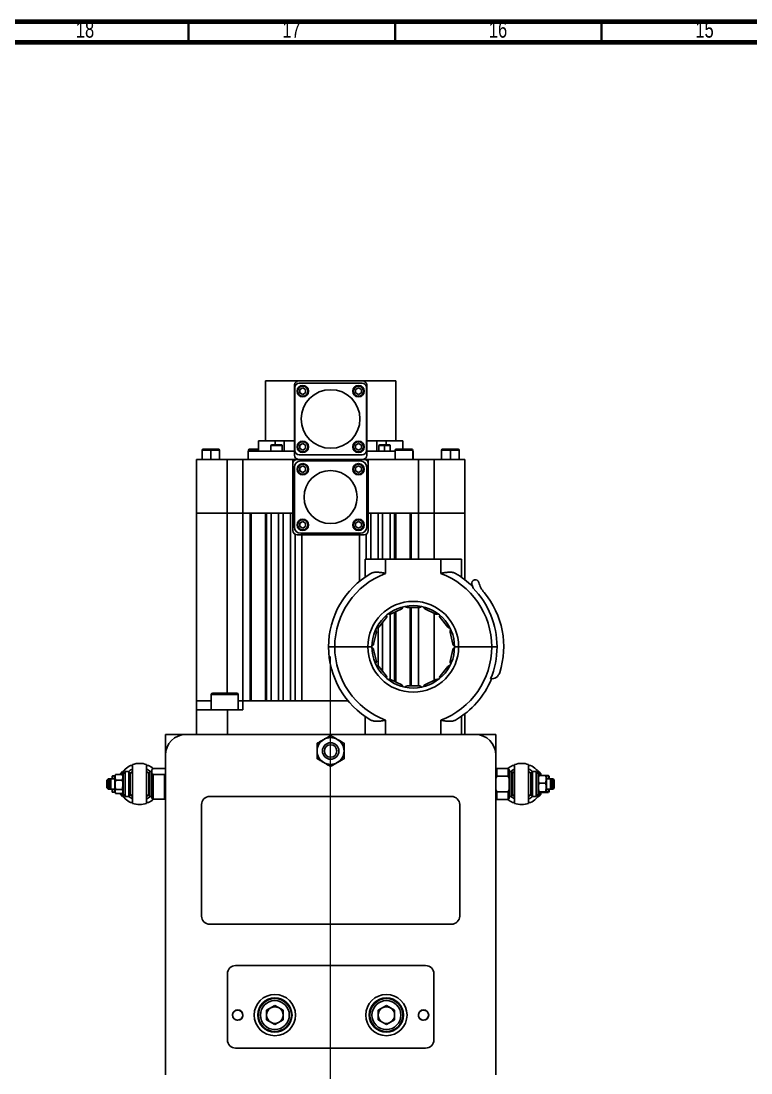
# Model space of a CAD drawing. Header units: millimetres. Extents: x 15 to 1184, y 5 to 836.
# Drawn here: x 308.9 to 485.6, y 581.2 to 836.1 of the extents above; entities that cross this region are included whole.
import ezdxf

# ---------------------------------------------------------------- set-up
doc = ezdxf.new("R2010")
doc.units = ezdxf.units.MM
doc.styles.add('SLDTEXTSTYLE1', font='TXT', dxfattribs={"width": 0.75})

# ---------------------------------------------------------------- blocks, each defined once
blk = doc.blocks.new('SW_CENTERMARKSYMBOL_2')
at = {"color": 0, "linetype": 'Continuous', "lineweight": 18}
blk.add_line((0, 2.5), (0, 176.87), dxfattribs=at)

msp = doc.modelspace()

# ---------------------------------------------------------------- linework, layer by layer
at = {"color": 7, "linetype": 'Continuous', "lineweight": 70}
for p, q in [((15, 836), (1184, 836)), ((20, 831), (1179, 831))]:
    msp.add_line(p, q, dxfattribs=at)
at = {"color": 7, "linetype": 'Continuous', "lineweight": 35}
for p, q in [((349.5, 831), (349.5, 836)), ((399.5, 831), (399.5, 836)), ((449.5, 831), (449.5, 836))]:
    msp.add_line(p, q, dxfattribs=at)
at = {"color": 7, "linetype": 'Continuous', "lineweight": 25}
for p, q in [((368.1312, 748.9425), (368.1312, 734.3925)), ((368.1312, 748.9425), (376.1312, 748.9425)), ((375.1312, 747.9425), (375.1312, 730.8925)), ((375.2312, 732.0425), (375.2312, 747.3425)), ((391.6312, 748.9425), (376.1312, 748.9425)), ((376.2312, 748.3425), (391.5312, 748.3425)), ((376.4387, 746.8391), (377.1387, 747.2432)), ((377.1387, 747.66), (377.1387, 747.81)), ((377.1387, 747.2432), (377.8387, 746.8391)), ((389.9237, 746.8391), (390.6237, 747.2432)), ((390.6237, 747.66), (390.6237, 747.81)), ((390.6237, 747.2432), (391.3237, 746.8391)), ((391.6312, 748.9425), (399.6312, 748.9425)), ((392.5312, 747.3425), (392.5312, 732.0425)), ((392.6312, 730.8925), (392.6312, 747.9425)), ((399.6312, 734.3925), (399.6312, 748.9425)), ((376.4387, 746.0308), (376.4387, 746.8391)), ((377.1387, 745.6267), (376.4387, 746.0308)), ((377.8387, 746.0308), (377.1387, 745.6267)), ((377.1387, 745.06), (377.1387, 745.21)), ((377.8387, 746.8391), (377.8387, 746.0308)), ((389.9237, 746.0308), (389.9237, 746.8391)), ((390.6237, 745.6267), (389.9237, 746.0308)), ((391.3237, 746.0308), (390.6237, 745.6267)), ((390.6237, 745.06), (390.6237, 745.21)), ((391.3237, 746.8391), (391.3237, 746.0308)), ((366.3812, 734.3925), (366.3812, 731.8925)), ((366.3812, 734.3925), (370.4468, 734.3925)), ((370.4468, 733.3925), (370.4468, 734.3925)), ((370.4468, 734.3925), (372.6667, 734.3925)), ((372.6667, 734.3925), (372.6667, 731.8925)), ((372.6667, 734.3925), (375.1312, 734.3925)), ((377.1387, 734.175), (377.1387, 734.325)), ((390.6237, 734.175), (390.6237, 734.325)), ((392.6312, 734.3925), (395.0958, 734.3925)), ((395.0958, 731.8925), (395.0958, 734.3925)), ((395.0958, 734.3925), (397.3157, 734.3925)), ((397.3157, 734.3925), (397.3157, 733.3925)), ((397.3157, 734.3925), (401.3812, 734.3925)), ((401.3812, 732.3925), (401.3812, 734.3925)), ((352.7562, 732.1425), (352.7562, 729.8975)), ((353.0062, 732.3925), (354.8812, 732.3925)), ((354.8812, 732.1425), (354.8812, 732.3925)), ((354.8812, 732.3925), (356.7562, 732.3925)), ((354.8812, 729.8975), (354.8812, 732.1425)), ((357.0062, 729.8975), (357.0062, 732.1425)), ((363.8812, 731.8925), (363.8812, 729.8975)), ((363.8812, 731.8925), (375.1312, 731.8925)), ((364.0062, 731.8925), (364.0062, 732.1425)), ((364.2562, 732.3925), (366.3812, 732.3925)), ((369.4248, 733.2425), (372.1748, 733.2425)), ((369.4248, 733.2425), (369.4248, 731.8925)), ((369.5748, 733.3925), (372.0248, 733.3925)), ((372.1748, 731.8925), (372.1748, 733.2425)), ((376.4387, 733.3541), (377.1387, 733.7582)), ((376.4387, 732.5458), (376.4387, 733.3541)), ((377.1387, 732.1417), (376.4387, 732.5458)), ((377.1387, 733.7582), (377.8387, 733.3541)), ((377.8387, 732.5458), (377.1387, 732.1417)), ((377.1387, 731.575), (377.1387, 731.725)), ((377.8387, 733.3541), (377.8387, 732.5458)), ((389.9237, 733.3541), (390.6237, 733.7582)), ((389.9237, 732.5458), (389.9237, 733.3541)), ((390.6237, 732.1417), (389.9237, 732.5458)), ((390.6237, 733.7582), (391.3237, 733.3541)), ((391.3237, 732.5458), (390.6237, 732.1417)), ((390.6237, 731.575), (390.6237, 731.725)), ((391.3237, 733.3541), (391.3237, 732.5458)), ((392.6312, 731.8925), (399.5062, 731.8925)), ((395.5877, 733.2425), (395.5877, 731.8925)), ((395.7377, 733.3925), (396.9627, 733.3925)), ((396.9627, 733.3925), (398.1877, 733.3925)), ((396.9627, 733.3925), (396.9627, 733.2425)), ((396.9627, 733.2425), (396.9627, 731.8925)), ((398.3377, 731.8925), (398.3377, 733.2425)), ((399.5062, 732.1425), (403.7562, 732.1425)), ((399.5062, 732.1425), (399.5062, 729.8975)), ((399.7562, 732.3925), (403.5062, 732.3925)), ((403.7562, 729.8975), (403.7562, 732.1425)), ((403.7562, 731.8925), (403.8812, 731.8925)), ((403.8812, 729.8975), (403.8812, 731.8925)), ((410.7562, 732.1425), (410.7562, 729.8975)), ((411.0062, 732.3925), (412.8812, 732.3925)), ((412.8812, 732.3925), (414.7562, 732.3925)), ((412.8812, 732.3925), (412.8812, 732.1425)), ((412.8812, 732.1425), (412.8812, 729.8975)), ((415.0062, 729.8975), (415.0062, 732.1425)), ((351.3812, 716.8975), (351.3812, 729.8975)), ((351.3812, 729.8975), (358.8312, 729.8975)), ((358.8312, 716.8975), (358.8312, 729.8975)), ((358.8312, 729.8975), (362.6312, 729.8975)), ((362.6312, 729.8975), (362.6312, 716.8975)), ((405.1312, 729.8975), (362.6312, 729.8975)), ((374.7562, 729.8925), (374.7562, 728.8925)), ((375.7562, 729.8925), (374.7562, 729.8925)), ((392.0062, 729.8925), (375.7562, 729.8925)), ((391.5312, 731.0425), (376.2312, 731.0425)), ((376.6312, 729.5175), (391.1312, 729.5175)), ((393.0062, 729.8925), (392.0062, 729.8925)), ((393.0062, 728.8925), (393.0062, 729.8925)), ((405.1312, 716.8975), (405.1312, 729.8975)), ((405.1312, 729.8975), (408.9312, 729.8975)), ((408.9312, 716.8975), (408.9312, 729.8975)), ((408.9312, 729.8975), (416.3812, 729.8975)), ((416.3812, 729.8975), (416.3812, 716.8975)), ((374.7562, 728.8925), (374.7562, 712.6425)), ((375.1312, 713.5175), (375.1312, 728.0175)), ((376.4387, 727.9141), (377.1387, 728.3182)), ((376.4387, 727.1058), (376.4387, 727.9141)), ((377.1387, 726.7017), (376.4387, 727.1058)), ((377.1387, 728.735), (377.1387, 728.885)), ((377.1387, 728.3182), (377.8387, 727.9141)), ((377.8387, 727.1058), (377.1387, 726.7017)), ((377.8387, 727.9141), (377.8387, 727.1058)), ((389.9237, 727.9141), (390.6237, 728.3182)), ((389.9237, 727.1058), (389.9237, 727.9141)), ((390.6237, 726.7017), (389.9237, 727.1058)), ((390.6237, 728.735), (390.6237, 728.885)), ((390.6237, 728.3182), (391.3237, 727.9141)), ((391.3237, 727.1058), (390.6237, 726.7017)), ((391.3237, 727.9141), (391.3237, 727.1058)), ((392.6312, 728.0175), (392.6312, 713.5175)), ((393.0062, 712.6425), (393.0062, 728.8925)), ((377.1387, 726.135), (377.1387, 726.285)), ((390.6237, 726.135), (390.6237, 726.285)), ((358.8312, 716.8975), (351.3812, 716.8975)), ((351.3812, 671.3975), (351.3812, 716.8875)), ((351.3812, 716.8875), (358.8312, 716.8875)), ((362.6312, 716.8975), (358.8312, 716.8975)), ((358.8312, 673.2425), (358.8312, 716.8875)), ((358.8312, 716.8875), (362.6312, 716.8875)), ((362.6312, 716.8975), (374.7562, 716.8975)), ((362.6312, 716.8875), (362.6312, 671.3975)), ((364.3812, 716.8875), (362.6312, 716.8875)), ((364.3812, 671.3975), (364.3812, 716.8875)), ((364.3812, 716.8875), (364.6312, 716.8875)), ((364.6312, 671.3975), (364.6312, 716.8875)), ((364.6312, 716.8875), (368.1312, 716.8875)), ((368.1312, 671.3975), (368.1312, 716.8875)), ((368.1312, 716.8875), (368.3812, 716.8875)), ((368.3812, 716.8875), (368.3812, 671.3975)), ((369.4812, 716.8875), (368.3812, 716.8875)), ((369.4812, 671.3975), (369.4812, 716.8875)), ((369.4812, 716.8875), (371.2812, 716.8875)), ((371.2812, 716.8875), (371.2812, 671.3975)), ((372.3812, 716.8875), (371.2812, 716.8875)), ((372.3812, 671.3975), (372.3812, 716.8875)), ((372.3812, 716.8875), (374.1812, 716.8875)), ((374.1812, 716.8875), (374.1812, 671.3975)), ((374.7562, 716.8875), (374.1812, 716.8875)), ((393.0062, 716.8975), (405.1312, 716.8975)), ((393.5812, 716.8875), (393.0062, 716.8875)), ((393.5812, 705.7425), (393.5812, 716.8875)), ((393.5812, 716.8875), (395.3812, 716.8875)), ((395.3812, 716.8875), (395.3812, 705.7425)), ((396.4812, 716.8875), (395.3812, 716.8875)), ((396.4812, 705.7425), (396.4812, 716.8875)), ((396.4812, 716.8875), (398.2812, 716.8875)), ((398.2812, 716.8875), (398.2812, 705.7425)), ((399.3812, 716.8875), (398.2812, 716.8875)), ((399.3812, 705.7425), (399.3812, 716.8875)), ((399.3812, 716.8875), (399.6312, 716.8875)), ((399.6312, 705.7425), (399.6312, 716.8875)), ((399.6312, 716.8875), (403.1312, 716.8875)), ((403.1312, 705.7425), (403.1312, 716.8875)), ((403.1312, 716.8875), (403.3812, 716.8875)), ((403.3812, 716.8875), (403.3812, 705.7425)), ((405.1312, 716.8875), (403.3812, 716.8875)), ((408.9312, 716.8975), (405.1312, 716.8975)), ((405.1312, 705.7425), (405.1312, 716.8875)), ((405.1312, 716.8875), (408.9312, 716.8875)), ((416.3812, 716.8975), (408.9312, 716.8975)), ((408.9312, 705.7425), (408.9312, 716.8875)), ((408.9312, 716.8875), (416.3812, 716.8875)), ((416.3812, 716.8875), (416.3812, 700.7405)), ((376.4387, 714.4291), (377.1387, 714.8332)), ((376.4387, 713.6208), (376.4387, 714.4291)), ((377.1387, 715.25), (377.1387, 715.4)), ((377.1387, 714.8332), (377.8387, 714.4291)), ((377.8387, 714.4291), (377.8387, 713.6208)), ((389.9237, 714.4291), (390.6237, 714.8332)), ((389.9237, 713.6208), (389.9237, 714.4291)), ((390.6237, 715.25), (390.6237, 715.4)), ((390.6237, 714.8332), (391.3237, 714.4291)), ((391.3237, 714.4291), (391.3237, 713.6208)), ((375.2812, 671.3975), (375.2812, 711.7625)), ((375.7562, 711.6425), (392.0062, 711.6425)), ((377.1387, 713.2167), (376.4387, 713.6208)), ((391.1312, 712.0175), (376.6312, 712.0175)), ((376.8812, 711.6425), (376.8812, 671.3975)), ((377.8387, 713.6208), (377.1387, 713.2167)), ((377.1387, 712.65), (377.1387, 712.8)), ((390.6237, 713.2167), (389.9237, 713.6208)), ((391.3237, 713.6208), (390.6237, 713.2167)), ((390.6237, 712.65), (390.6237, 712.8)), ((390.8812, 700.3433), (390.8812, 711.6425)), ((392.4812, 711.7625), (392.4812, 705.7425)), ((392.2062, 705.7425), (392.2062, 701.3431)), ((397.2062, 705.7425), (392.2062, 705.7425)), ((397.2062, 705.7425), (397.2062, 702.2813)), ((397.2062, 705.7425), (410.5562, 705.7425)), ((410.5562, 705.7425), (410.5562, 702.2813)), ((415.5562, 705.7425), (410.5562, 705.7425)), ((415.5562, 705.7425), (415.5562, 701.3431)), ((401.1108, 693.7025), (398.4079, 692.4008)), ((405.3812, 693.9925), (402.3812, 693.9925)), ((403.1312, 674.9925), (403.1312, 693.9925)), ((403.3812, 693.9925), (403.3812, 674.9925)), ((405.1312, 674.9925), (405.1312, 693.9925)), ((409.3546, 692.4008), (406.6517, 693.7025)), ((397.3891, 691.5884), (395.5186, 689.2429)), ((398.2812, 692.3595), (398.2812, 676.6254)), ((399.3812, 676.1153), (399.3812, 692.8696)), ((399.6312, 675.9949), (399.6312, 692.99)), ((408.9312, 676.3802), (408.9312, 692.6047)), ((412.2439, 689.2429), (410.3734, 691.5884)), ((395.3812, 689.1237), (395.3812, 679.8612)), ((396.4812, 678.5349), (396.4812, 690.45)), ((394.9532, 688.0688), (394.2856, 685.144)), ((413.4768, 685.144), (412.8093, 688.0688)), ((384.8812, 684.495), (392.8812, 684.495)), ((392.8812, 684.49), (384.8812, 684.49)), ((390.8812, 684.49), (390.8812, 684.495)), ((392.4812, 684.495), (392.4812, 684.49)), ((393.5812, 684.49), (393.5812, 684.4949)), ((394.2856, 683.8409), (394.9532, 680.9161)), ((412.8093, 680.9161), (413.4768, 683.8409)), ((414.8812, 684.495), (422.8812, 684.495)), ((422.8812, 684.49), (414.8812, 684.49)), ((416.3812, 684.495), (416.3812, 684.49)), ((395.5186, 679.742), (397.3891, 677.3966)), ((410.3734, 677.3966), (412.2439, 679.742)), ((398.4079, 676.5841), (401.1108, 675.2824)), ((406.6517, 675.2824), (409.3546, 676.5841)), ((358.2487, 673.2425), (355.3237, 673.2425)), ((358.2487, 672.9175), (358.2487, 673.2425)), ((361.1737, 673.2425), (358.2487, 673.2425)), ((402.3812, 674.9925), (405.3812, 674.9925)), ((354.9987, 671.3975), (351.3812, 671.3975)), ((351.3812, 669.2425), (351.3812, 671.3925)), ((351.3812, 671.3925), (354.9987, 671.3925)), ((354.9987, 669.2425), (354.9987, 672.9175)), ((358.2487, 672.9175), (354.9987, 672.9175)), ((361.4987, 672.9175), (358.2487, 672.9175)), ((361.4987, 672.9175), (361.4987, 669.2425)), ((362.6312, 671.3975), (361.4987, 671.3975)), ((361.4987, 671.3925), (362.6312, 671.3925)), ((362.6312, 671.3975), (364.3812, 671.3975)), ((362.6312, 671.3925), (362.6312, 669.2425)), ((388.1129, 671.3925), (362.6312, 671.3925)), ((364.6312, 671.3975), (364.3812, 671.3975)), ((368.1312, 671.3975), (364.6312, 671.3975)), ((368.3812, 671.3975), (368.1312, 671.3975)), ((368.3812, 671.3975), (369.4812, 671.3975)), ((371.2812, 671.3975), (369.4812, 671.3975)), ((371.2812, 671.3975), (372.3812, 671.3975)), ((374.1812, 671.3975), (372.3812, 671.3975)), ((374.1812, 671.3975), (375.2812, 671.3975)), ((376.8812, 671.3975), (375.2812, 671.3975)), ((376.8812, 671.3975), (388.1088, 671.3975)), ((377.8812, 671.3975), (377.8812, 671.3925)), ((351.3812, 663.2425), (351.3812, 669.2425)), ((358.8812, 669.2425), (351.3812, 669.2425)), ((358.8812, 669.2425), (358.8812, 663.2425)), ((362.6312, 669.2425), (358.8812, 669.2425)), ((416.3812, 668.2444), (416.3812, 663.2425)), ((392.2062, 667.6418), (392.2062, 663.2425)), ((397.2062, 666.7036), (397.2062, 663.2425)), ((410.5562, 666.7036), (410.5562, 663.2425)), ((415.5562, 667.6418), (415.5562, 663.2425)), ((343.8812, 663.2425), (343.8812, 658.2425)), ((348.8812, 663.2425), (343.8812, 663.2425)), ((393.6355, 663.2425), (348.8812, 663.2425)), ((383.8812, 662.4925), (383.8812, 662.9952)), ((393.6355, 663.2425), (397.2062, 663.2425)), ((397.2062, 663.2425), (410.5562, 663.2425)), ((410.5562, 663.2425), (414.1269, 663.2425)), ((418.8812, 663.2425), (414.1269, 663.2425)), ((423.8812, 663.2425), (418.8812, 663.2425)), ((423.8812, 658.2425), (423.8812, 663.2425)), ((343.8812, 658.2425), (343.8812, 580.7722)), ((423.8812, 580.7722), (423.8812, 658.2425)), ((335.4518, 655.7425), (335.9312, 655.7425)), ((335.9312, 646.5403), (335.9312, 655.9446)), ((339.3312, 655.9446), (339.3312, 646.5403)), ((339.3312, 655.7425), (339.8107, 655.7425)), ((383.8812, 655.4897), (383.8812, 655.9925)), ((427.9518, 655.7425), (428.4312, 655.7425)), ((428.4312, 646.5403), (428.4312, 655.9446)), ((431.8312, 655.9446), (431.8312, 646.5403)), ((431.8312, 655.7425), (432.3107, 655.7425)), ((331.038, 653.2425), (330.9812, 653.1018)), ((330.9812, 653.1018), (330.9812, 652.4925)), ((331.0589, 652.4925), (331.163, 653.2425)), ((331.688, 653.2425), (331.163, 653.2425)), ((331.7662, 653.4359), (331.6312, 653.1018)), ((331.6312, 653.1018), (331.6312, 650.1513)), ((331.813, 653.5395), (331.7736, 653.4329)), ((331.813, 653.5395), (333.4494, 653.5395)), ((333.4812, 654.2425), (332.9812, 653.7425)), ((332.9812, 653.5395), (332.9812, 653.7425)), ((333.4807, 653.4332), (333.4494, 653.5395)), ((333.6312, 654.2425), (333.4812, 654.2425)), ((333.4812, 654.2425), (333.4812, 654.0313)), ((333.6312, 653.1018), (333.495, 653.439)), ((334.1312, 654.2425), (333.6312, 653.7425)), ((333.6312, 651.2425), (333.6312, 653.7425)), ((335.0312, 654.2425), (334.1312, 654.2425)), ((334.1312, 654.2425), (334.1312, 651.2425)), ((335.1312, 654.1425), (335.0312, 654.2425)), ((335.0312, 651.2425), (335.0312, 654.2425)), ((335.1312, 654.1425), (335.1312, 651.2425)), ((335.1312, 653.3191), (335.3812, 653.5877)), ((335.2312, 652.7425), (335.1312, 652.6425)), ((335.3812, 652.7425), (335.2312, 652.7425)), ((335.2312, 652.7425), (335.2312, 652.6288)), ((335.2312, 652.6288), (335.2312, 649.7425)), ((335.3812, 648.7115), (335.3812, 653.7734)), ((340.1312, 654.2425), (339.8812, 653.9925)), ((339.8812, 653.7841), (339.8812, 653.9925)), ((339.8812, 648.4925), (339.8812, 653.7841)), ((340.6312, 654.2425), (340.1312, 654.2425)), ((340.1312, 654.2425), (340.1312, 654.0151)), ((340.1312, 654.0151), (340.1312, 648.2425)), ((340.8812, 654.9606), (340.6312, 654.7422)), ((340.6477, 654.7589), (340.6312, 654.7425)), ((340.6312, 654.7422), (340.6312, 653.7501)), ((340.6312, 647.7427), (340.6312, 653.7501)), ((340.6312, 653.7501), (340.8812, 653.5318)), ((343.6312, 654.9606), (340.8812, 654.9606)), ((340.8812, 653.5318), (340.8812, 647.5243)), ((340.8812, 653.5318), (343.6312, 653.5318)), ((343.8812, 654.7422), (343.6312, 654.9606)), ((343.6312, 653.5318), (343.8812, 653.7501)), ((343.6312, 647.5243), (343.6312, 653.5318)), ((343.8812, 654.7425), (343.8648, 654.7589)), ((424.1312, 654.9925), (423.8812, 654.7425)), ((424.1312, 653.1133), (423.8812, 652.5415)), ((426.8812, 654.9925), (424.1312, 654.9925)), ((424.1312, 654.9925), (424.1312, 653.1133)), ((426.8812, 653.1133), (424.1312, 653.1133)), ((427.1312, 654.7425), (426.8812, 654.9925)), ((426.8812, 653.1133), (426.8812, 654.9925)), ((427.1312, 652.5415), (426.8812, 653.1133)), ((427.1312, 654.7425), (427.1312, 652.5415)), ((427.6312, 654.2425), (427.1312, 654.2425)), ((427.8812, 653.9925), (427.6312, 654.2425)), ((427.6312, 648.2425), (427.6312, 654.2425)), ((427.8812, 653.9925), (427.8812, 648.4925)), ((432.3812, 648.7115), (432.3812, 653.7734)), ((432.3812, 653.5877), (432.6312, 653.3191)), ((432.5312, 652.7425), (432.3812, 652.7425)), ((432.6312, 652.6425), (432.5312, 652.7425)), ((432.5312, 649.7425), (432.5312, 652.7425)), ((432.7312, 654.2425), (432.6312, 654.1425)), ((432.6312, 648.3425), (432.6312, 654.1425)), ((433.6312, 654.2425), (432.7312, 654.2425)), ((432.7312, 654.2425), (432.7312, 648.2425)), ((434.1312, 653.7425), (433.6312, 654.2425)), ((433.6312, 648.2425), (433.6312, 654.2425)), ((434.2812, 654.2425), (434.1312, 654.2425)), ((434.1312, 653.7425), (434.1312, 648.7425)), ((434.313, 653.3189), (434.1312, 652.9143)), ((434.1913, 653.2506), (434.1312, 653.1018)), ((434.7812, 653.7425), (434.2812, 654.2425)), ((434.2812, 654.0313), (434.2812, 654.2425)), ((434.313, 653.3189), (435.9494, 653.3189)), ((434.6312, 653.4219), (434.6312, 653.3189)), ((434.7812, 653.7425), (434.7812, 653.314)), ((436.5994, 653.337), (434.963, 653.337)), ((436.1312, 652.9143), (435.9494, 653.3189)), ((436.1312, 653.1018), (436.0722, 653.2478)), ((436.1312, 652.9143), (436.1312, 653.1018)), ((436.1312, 649.3831), (436.1312, 652.9143)), ((436.7175, 653.2498), (436.5994, 653.337)), ((436.7812, 653.1018), (436.7212, 653.2504)), ((436.7812, 652.4925), (436.7812, 653.1018)), ((330.0312, 652.4925), (329.7312, 652.1925)), ((329.7312, 652.1205), (329.7312, 652.1925)), ((329.7312, 650.2925), (329.7312, 652.1205)), ((329.7312, 650.2925), (330.0312, 649.9925)), ((330.6812, 652.4925), (330.0312, 652.4925)), ((330.0312, 652.4925), (330.0312, 649.9925)), ((330.6812, 652.4925), (330.3812, 652.1925)), ((330.3812, 652.1205), (330.3812, 652.1925)), ((330.3812, 650.2925), (330.3812, 652.1205)), ((330.3812, 650.2925), (330.6812, 649.9925)), ((331.6312, 652.4925), (330.6812, 652.4925)), ((330.6812, 652.4925), (330.6812, 649.9925)), ((331.813, 649.8873), (331.6312, 650.1513)), ((331.6312, 650.1513), (331.6312, 649.3831)), ((331.813, 652.1843), (333.4494, 652.1843)), ((333.6312, 650.1513), (333.4494, 649.8873)), ((333.6312, 648.7425), (333.6312, 651.2425)), ((334.1312, 651.2425), (334.1312, 648.2425)), ((335.0312, 648.2425), (335.0312, 651.2425)), ((335.1312, 651.2425), (335.1312, 648.3425)), ((427.1312, 649.9434), (427.1312, 652.5415)), ((434.313, 651.4053), (435.9494, 651.4053)), ((437.0812, 652.4925), (436.1312, 652.4925)), ((437.7312, 652.4925), (437.0812, 652.4925)), ((437.3812, 652.1925), (437.0812, 652.4925)), ((437.0812, 649.9925), (437.0812, 652.4925)), ((437.0812, 649.9925), (437.3812, 650.2925)), ((437.3812, 652.1925), (437.3812, 650.2925)), ((438.0312, 652.1925), (437.7312, 652.4925)), ((437.7312, 649.9925), (437.7312, 652.4925)), ((437.7312, 649.9925), (438.0312, 650.2925)), ((438.0312, 652.1925), (438.0312, 650.2925)), ((330.0312, 649.9925), (330.6812, 649.9925)), ((330.6812, 649.9925), (331.6312, 649.9925)), ((330.9812, 649.9925), (330.9812, 649.3831)), ((330.9812, 649.3831), (331.038, 649.2425)), ((331.688, 649.2425), (331.163, 649.2425)), ((331.6312, 649.3831), (331.7662, 649.049)), ((331.813, 649.8873), (333.4494, 649.8873)), ((331.813, 648.9454), (333.4494, 648.9454)), ((332.9812, 648.7425), (332.9812, 648.9454)), ((332.9812, 648.7425), (333.4812, 648.2425)), ((333.4812, 648.4536), (333.4812, 648.2425)), ((333.4812, 648.2425), (333.6312, 648.2425)), ((333.495, 649.0459), (333.6312, 649.3831)), ((333.6312, 648.7425), (334.1312, 648.2425)), ((334.1312, 648.2425), (335.0312, 648.2425)), ((335.0312, 648.2425), (335.1312, 648.3425)), ((335.1312, 649.8425), (335.2312, 649.7425)), ((335.3812, 648.8972), (335.1312, 649.1658)), ((335.2312, 649.7425), (335.3812, 649.7425)), ((339.8812, 648.4925), (340.1312, 648.2425)), ((340.1312, 648.2425), (340.6312, 648.2425)), ((340.8812, 647.5243), (340.6312, 647.7427)), ((340.6312, 647.7425), (340.6477, 647.726)), ((343.6312, 647.5243), (340.8812, 647.5243)), ((343.8812, 647.7427), (343.6312, 647.5243)), ((343.8648, 647.726), (343.8812, 647.7425)), ((354.6312, 648.2425), (413.1312, 648.2425)), ((423.8812, 649.9434), (424.1312, 649.3716)), ((423.8812, 647.7425), (424.1312, 647.4925)), ((424.1312, 649.3716), (426.8812, 649.3716)), ((424.1312, 649.3716), (424.1312, 647.4925)), ((424.1312, 647.4925), (426.8812, 647.4925)), ((426.8812, 649.3716), (427.1312, 649.9434)), ((426.8812, 647.4925), (426.8812, 649.3716)), ((426.8812, 647.4925), (427.1312, 647.7425)), ((427.1312, 649.9434), (427.1312, 647.7425)), ((427.1312, 648.2425), (427.6312, 648.2425)), ((427.6312, 648.2425), (427.8812, 648.4925)), ((432.3812, 649.7425), (432.5312, 649.7425)), ((432.6312, 649.1658), (432.3812, 648.8972)), ((432.5312, 649.7425), (432.6312, 649.8425)), ((432.6312, 648.3425), (432.7312, 648.2425)), ((432.7312, 648.2425), (433.6312, 648.2425)), ((433.6312, 648.2425), (434.1312, 648.7425)), ((434.1312, 649.3831), (434.1913, 649.2343)), ((434.1312, 648.2425), (434.2812, 648.2425)), ((434.313, 649.166), (434.2108, 649.2137)), ((434.2812, 648.2425), (434.7812, 648.7425)), ((434.2812, 648.2425), (434.2812, 648.4536)), ((434.313, 649.3288), (435.9494, 649.3288)), ((434.313, 649.166), (435.9494, 649.166)), ((434.6312, 649.166), (434.6312, 649.063)), ((434.7812, 649.194), (434.7812, 648.7425)), ((436.5994, 649.1479), (434.963, 649.1479)), ((436.0722, 649.2371), (436.1312, 649.3831)), ((436.5994, 649.3528), (436.119, 649.3528)), ((436.1312, 649.9925), (437.0812, 649.9925)), ((436.6842, 649.9925), (436.5994, 649.3528)), ((436.7212, 649.2345), (436.7812, 649.3831)), ((436.7812, 649.3831), (436.7812, 649.9925)), ((437.0812, 649.9925), (437.7312, 649.9925)), ((335.9312, 646.7425), (335.4518, 646.7425)), ((339.8107, 646.7425), (339.3312, 646.7425)), ((352.6312, 619.2425), (352.6312, 646.2425)), ((415.1312, 646.2425), (415.1312, 619.2425)), ((428.4312, 646.7425), (427.9518, 646.7425)), ((432.3107, 646.7425), (431.8312, 646.7425)), ((413.1312, 617.2425), (354.6312, 617.2425)), ((360.8812, 607.2425), (406.8812, 607.2425)), ((358.8812, 589.2425), (358.8812, 605.2425)), ((408.8812, 605.2425), (408.8812, 589.2425)), ((370.3812, 597.5591), (368.375, 596.4008)), ((370.3812, 597.5591), (372.3875, 596.4008)), ((397.3812, 597.5591), (395.375, 596.4008)), ((397.3812, 597.5591), (399.3875, 596.4008)), ((368.375, 596.4008), (368.375, 594.0841)), ((370.3812, 592.9258), (368.375, 594.0841)), ((372.3875, 594.0841), (370.3812, 592.9258)), ((372.3875, 594.0841), (372.3875, 596.4008)), ((395.375, 596.4008), (395.375, 594.0841)), ((397.3812, 592.9258), (395.375, 594.0841)), ((399.3875, 594.0841), (397.3812, 592.9258)), ((399.3875, 594.0841), (399.3875, 596.4008)), ((406.8812, 587.2425), (360.8812, 587.2425))]:
    msp.add_line(p, q, dxfattribs=at)
at = {"color": 8, "linetype": 'Continuous', "lineweight": 25}
for p, q in [((352.7562, 732.1425), (354.8812, 732.1425)), ((354.8812, 732.1425), (357.0062, 732.1425)), ((364.0062, 732.1425), (366.3812, 732.1425)), ((395.5877, 733.2425), (396.9627, 733.2425)), ((396.9627, 733.2425), (398.3377, 733.2425)), ((410.7562, 732.1425), (412.8812, 732.1425)), ((412.8812, 732.1425), (415.0062, 732.1425)), ((360.4035, 594.4971), (360.3871, 594.4846)), ((362.3753, 596.0003), (362.3589, 595.9878)), ((405.4035, 594.4971), (405.3871, 594.4846)), ((407.3753, 596.0003), (407.3589, 595.9878))]:
    msp.add_line(p, q, dxfattribs=at)
at = {"color": 7, "linetype": 'Continuous', "lineweight": 25, "flags": 128}
for points in [[(424.0498, 684.495), (424.0498, 684.4943), (424.0498, 684.4937), (424.0498, 684.4931), (424.0498, 684.4925), (424.0498, 684.4918), (424.0498, 684.4912), (424.0498, 684.4906), (424.0498, 684.49)], [(335.9312, 654.8632), (335.3865, 654.5532), (334.9855, 654.2425)], [(335.9312, 654.3019), (335.449, 653.9789), (335.1312, 653.6919)], [(339.8812, 653.9234), (339.8134, 653.9789), (339.3312, 654.3019)], [(428.4312, 654.8632), (427.8865, 654.5532), (427.4855, 654.2425)], [(428.4312, 654.3019), (427.949, 653.9789), (427.8812, 653.9234)], [(432.6312, 653.6919), (432.3134, 653.9789), (431.8312, 654.3019)], [(334.9855, 648.2425), (335.3865, 647.9317), (335.9312, 647.6217)], [(335.1312, 648.793), (335.449, 648.506), (335.9312, 648.183)], [(339.3312, 648.183), (339.8134, 648.506), (339.8812, 648.5615)], [(427.4855, 648.2425), (427.8865, 647.9317), (428.4312, 647.6217)], [(427.8812, 648.5615), (427.949, 648.506), (428.4312, 648.183)], [(431.8312, 648.183), (432.3134, 648.506), (432.6312, 648.793)]]:
    msp.add_lwpolyline(points, dxfattribs=at)
at = {"color": 7, "linetype": 'Continuous', "lineweight": 25}
for centre, radius in [((383.8812, 659.2425), 2), ((383.8812, 659.2425), 1.5), ((370.3812, 595.2425), 5), ((370.3812, 595.2425), 4.15), ((370.3812, 595.2425), 4), ((397.3812, 595.2425), 5), ((397.3812, 595.2425), 4.15), ((397.3812, 595.2425), 4), ((361.3812, 595.2425), 1.25), ((370.3812, 595.2425), 3.5), ((397.3812, 595.2425), 3.5), ((406.3812, 595.2425), 1.25)]:
    msp.add_circle(centre, radius, dxfattribs=at)
for centre, radius, start, end in [((376.1312, 747.9425), 1, 90, 180), ((376.2312, 747.3425), 1, 90, 180), ((377.1387, 746.435), 1.375, 90, 270), ((377.1387, 746.435), 1.225, 90, 270), ((377.1387, 746.435), 1.375, 270, 90), ((377.1387, 746.435), 1.225, 270, 90), ((390.6237, 746.435), 1.375, 90, 270), ((390.6237, 746.435), 1.225, 90, 270), ((390.6237, 746.435), 1.375, 270, 90), ((390.6237, 746.435), 1.225, 270, 90), ((391.5312, 747.3425), 1, 0, 90), ((391.6312, 747.9425), 1, 0, 90), ((383.8812, 739.6925), 7.1, 90, 270), ((383.8812, 739.6925), 7.1, 270, 90), ((377.1387, 732.95), 1.375, 90, 270), ((377.1387, 732.95), 1.225, 90, 270), ((377.1387, 732.95), 1.375, 270, 90), ((377.1387, 732.95), 1.225, 270, 90), ((390.6237, 732.95), 1.375, 90, 270), ((390.6237, 732.95), 1.225, 90, 270), ((390.6237, 732.95), 1.375, 270, 90), ((390.6237, 732.95), 1.225, 270, 90), ((353.0062, 732.1425), 0.25, 90, 180), ((356.7562, 732.1425), 0.25, 0, 90), ((364.2562, 732.1425), 0.25, 90, 180), ((369.5748, 733.2425), 0.15, 90, 180), ((372.0248, 733.2425), 0.15, 0, 90), ((376.2312, 732.0425), 1, 180, 270), ((391.5312, 732.0425), 1, 270, 0), ((395.7377, 733.2425), 0.15, 90, 180), ((398.1877, 733.2425), 0.15, 0, 90), ((399.7562, 732.1425), 0.25, 90, 180), ((403.5062, 732.1425), 0.25, 0, 90), ((411.0062, 732.1425), 0.25, 90, 180), ((414.7562, 732.1425), 0.25, 0, 90), ((375.7562, 728.8925), 1, 90, 180), ((376.1312, 730.8925), 1, 180, 264.268032), ((376.6312, 728.0175), 1.5, 90, 180), ((391.1312, 728.0175), 1.5, 0, 90), ((391.6312, 730.8925), 1, 275.731968, 0), ((392.0062, 728.8925), 1, 0, 90), ((377.1387, 727.51), 1.375, 90, 270), ((377.1387, 727.51), 1.225, 90, 270), ((377.1387, 727.51), 1.375, 270, 90), ((377.1387, 727.51), 1.225, 270, 90), ((383.8812, 720.7675), 6.425, 90, 270), ((383.8812, 720.7675), 6.425, 270, 90), ((390.6237, 727.51), 1.375, 90, 270), ((390.6237, 727.51), 1.225, 90, 270), ((390.6237, 727.51), 1.375, 270, 90), ((390.6237, 727.51), 1.225, 270, 90), ((377.1387, 714.025), 1.375, 90, 270), ((377.1387, 714.025), 1.225, 90, 270), ((377.1387, 714.025), 1.375, 270, 90), ((377.1387, 714.025), 1.225, 270, 90), ((390.6237, 714.025), 1.375, 90, 270), ((390.6237, 714.025), 1.225, 90, 270), ((390.6237, 714.025), 1.375, 270, 90), ((390.6237, 714.025), 1.225, 270, 90), ((375.7562, 712.6425), 1, 180, 270), ((376.6312, 713.5175), 1.5, 180, 270), ((391.1312, 713.5175), 1.5, 270, 0), ((392.0062, 712.6425), 1, 270, 0), ((403.8812, 684.4925), 20.5, 119.986169, 179.993013), ((403.8812, 684.4925), 19, 110.567816, 179.992461), ((403.8812, 684.4925), 19, 0.007539, 69.432184), ((403.8812, 684.4925), 20.5, 45.577774, 60.013831), ((418.9276, 699.8468), 0.875, 15.117576, 195.117576), ((426.0474, 701.7702), 8.25, 195.117576, 201.984226), ((403.8812, 684.4925), 20.299, 0.007056, 44.347921), ((426.0474, 701.7702), 6.5, 195.117576, 219.787156), ((405.2998, 684.4918), 20.5, 342.177024, 39.787157), ((403.8812, 684.4925), 11, 0.013022, 179.986978), ((403.8812, 684.4925), 10, 0.014324, 179.985676), ((400.8938, 694.153), 0.5, 295.714286, 2.86962), ((402.3812, 694.4925), 0.5, 202.844666, 270), ((405.3812, 694.4925), 0.5, 270, 337.155334), ((406.8686, 694.153), 0.5, 177.13038, 244.285714), ((396.9981, 691.9001), 0.5, 321.428571, 28.293992), ((398.1909, 692.8513), 0.5, 228.791508, 295.714286), ((409.5715, 692.8513), 0.5, 244.285714, 311.155809), ((410.7643, 691.9001), 0.5, 151.416094, 218.571429), ((394.4657, 688.1801), 0.5, 347.142857, 53.299417), ((395.1277, 689.5546), 0.5, 254.273237, 321.428571), ((412.6348, 689.5546), 0.5, 218.571429, 285.726763), ((413.2967, 688.1801), 0.5, 126.816488, 192.857143), ((403.8812, 684.4925), 20.5, 180.006987, 240.013831), ((403.8812, 684.4925), 19, 180.007539, 249.432184), ((403.8812, 684.4925), 11, 180.013022, 359.986978), ((403.8812, 684.4925), 10, 180.014324, 359.985676), ((393.7982, 683.7296), 0.5, 12.857143, 79.151516), ((393.7982, 685.2553), 0.5, 280.955754, 347.142857), ((403.8812, 684.4925), 19, 290.567816, 359.992461), ((413.9643, 685.2553), 0.5, 192.857143, 260.437636), ((413.9643, 683.7296), 0.5, 100.955754, 167.142857), ((403.8812, 684.4925), 20.299, 337.403846, 359.992944), ((394.4657, 680.8049), 0.5, 306.816488, 12.857143), ((413.2967, 680.8049), 0.5, 167.142857, 233.299417), ((395.1277, 679.4303), 0.5, 38.571429, 105.726763), ((412.6348, 679.4303), 0.5, 74.273237, 141.428571), ((422.7215, 678.8906), 2.2, 267.407259, 342.177024), ((396.9981, 677.0848), 0.5, 331.416094, 38.571429), ((398.1909, 676.1336), 0.5, 64.285714, 131.155809), ((409.5715, 676.1336), 0.5, 48.791508, 115.714286), ((410.7643, 677.0848), 0.5, 141.428571, 208.293992), ((403.8812, 684.4925), 20.5, 299.986169, 337.640227), ((355.3237, 672.9175), 0.325, 90, 180), ((361.1737, 672.9175), 0.325, 0, 90), ((400.8938, 674.8319), 0.5, 357.13038, 64.285714), ((402.3812, 674.4925), 0.5, 90, 157.155334), ((405.3812, 674.4925), 0.5, 22.844666, 90), ((406.8686, 674.8319), 0.5, 115.714286, 182.86962), ((348.8812, 658.2425), 5, 90, 180), ((418.8812, 658.2425), 5, 0, 90), ((383.8812, 659.2425), 3.25, 120, 180), ((383.8812, 659.2425), 3.25, 90, 120), ((383.8812, 659.2425), 3.25, 60, 90), ((383.8812, 659.2425), 3.25, 0, 60), ((383.8812, 659.2425), 3.25, 180, 240), ((383.8812, 659.2425), 3.25, 300, 0), ((337.6312, 651.2425), 5, 115.841933, 152.65112), ((337.6312, 651.2425), 5, 70.123126, 109.876874), ((337.6312, 651.2425), 5, 48.903229, 64.158067), ((383.8812, 659.2425), 3.25, 240, 270), ((383.8812, 659.2425), 3.25, 270, 300), ((430.1312, 651.2425), 5, 115.841933, 131.409622), ((430.1312, 651.2425), 5, 70.123126, 109.876874), ((430.1312, 651.2425), 5, 25.841933, 64.158067), ((337.6312, 651.2425), 3.3865, 120.131957, 131.636524), ((337.6312, 651.2425), 4, 48.590378, 64.849337), ((337.6312, 651.2425), 3.3865, 48.363476, 59.868043), ((430.1312, 651.2425), 3.3865, 120.131957, 131.636524), ((430.1312, 651.2425), 4, 48.590378, 64.849337), ((430.1312, 651.2425), 3.3865, 48.363476, 59.868043), ((337.6312, 651.2425), 5, 207.34888, 244.158067), ((337.6312, 651.2425), 3.3865, 228.363476, 239.868043), ((337.6312, 651.2425), 3.3865, 300.131957, 311.636524), ((337.6312, 651.2425), 4, 295.150663, 311.409622), ((337.6312, 651.2425), 5, 295.841933, 311.138885), ((354.6312, 646.2425), 2, 90, 180), ((413.1312, 646.2425), 2, 0, 90), ((430.1312, 651.2425), 5, 228.590378, 244.158067), ((430.1312, 651.2425), 3.3865, 228.363476, 239.868043), ((430.1312, 651.2425), 3.3865, 300.131957, 311.636524), ((430.1312, 651.2425), 4, 295.150663, 311.409622), ((430.1312, 651.2425), 5, 295.841933, 334.158067), ((337.6312, 651.2425), 5, 250.123126, 270), ((337.6312, 651.2425), 5, 270, 289.876874), ((430.1312, 651.2425), 5, 250.123126, 270), ((430.1312, 651.2425), 5, 270, 289.876874), ((354.6312, 619.2425), 2, 180, 270), ((413.1312, 619.2425), 2, 270, 0), ((360.8812, 605.2425), 2, 90, 180), ((406.8812, 605.2425), 2, 0, 90), ((361.3812, 595.2425), 1.2294, 37.318652, 217.318652), ((370.3812, 595.2425), 2.0063, 120, 180), ((370.3812, 595.2425), 2.0063, 60, 120), ((370.3812, 595.2425), 2.0063, 0, 60), ((397.3812, 595.2425), 2.0063, 120, 180), ((397.3812, 595.2425), 2.0063, 60, 120), ((397.3812, 595.2425), 2.0063, 0, 60), ((406.3812, 595.2425), 1.2294, 37.318652, 217.318652), ((361.3812, 595.2425), 1.2294, 217.318652, 37.318652), ((370.3812, 595.2425), 2.0063, 180, 240), ((370.3812, 595.2425), 2.0063, 300, 0), ((397.3812, 595.2425), 2.0062, 180, 240), ((397.3812, 595.2425), 2.0063, 300, 0), ((406.3812, 595.2425), 1.2294, 217.318652, 37.318652), ((370.3812, 595.2425), 2.0063, 240, 300), ((397.3812, 595.2425), 2.0063, 240, 300), ((360.8812, 589.2425), 2, 180, 270), ((406.8812, 589.2425), 2, 270, 0)]:
    msp.add_arc(centre, radius, start, end, dxfattribs=at)
for points, knots in [([(397.2062, 702.2813), (396.8698, 702.3481), (396.1981, 702.4814), (395.2217, 702.576), (394.3276, 702.5454), (393.862, 702.3456), (393.6355, 702.2484)], [0, 0, 0, 0, 0.25488227, 0.50901484, 0.76122233, 1, 1, 1, 1]), ([(414.1269, 702.2484), (413.9005, 702.3456), (413.4348, 702.5454), (412.5408, 702.576), (411.5644, 702.4814), (410.8926, 702.3481), (410.5562, 702.2813)], [0, 0, 0, 0, 0.23877767, 0.49098516, 0.74511772, 1, 1, 1, 1]), ([(393.6355, 666.7365), (393.862, 666.6393), (394.3276, 666.4395), (395.2217, 666.409), (396.1981, 666.5035), (396.8698, 666.6368), (397.2062, 666.7036)], [0, 0, 0, 0, 0.23877767, 0.49098516, 0.74511773, 1, 1, 1, 1]), ([(410.5562, 666.7036), (410.8926, 666.6368), (411.5644, 666.5035), (412.5408, 666.409), (413.4348, 666.4395), (413.9005, 666.6393), (414.1269, 666.7365)], [0, 0, 0, 0, 0.25488228, 0.50901484, 0.76122233, 1, 1, 1, 1]), ([(383.8812, 662.9952), (383.5706, 662.8159), (383.0369, 662.5078), (382.4864, 662.1899), (382.2562, 662.057)], [0, 0, 0, 0, 0.581943961, 1, 1, 1, 1]), ([(385.5062, 662.057), (385.2115, 662.2272), (384.6609, 662.5451), (384.1286, 662.8524), (383.8812, 662.9952)], [0, 0, 0, 0, 0.53525967, 1, 1, 1, 1]), ([(382.2562, 662.057), (381.9615, 661.8869), (381.4109, 661.569), (380.8786, 661.2617), (380.6312, 661.1188)], [0, 0, 0, 0, 0.53525967, 1, 1, 1, 1]), ([(380.6312, 661.1188), (380.6312, 660.7602), (380.6312, 660.1439), (380.6312, 659.5082), (380.6312, 659.2425)], [0, 0, 0, 0, 0.58194396, 1, 1, 1, 1]), ([(387.1312, 661.1188), (386.8206, 661.2982), (386.2869, 661.6063), (385.7364, 661.9242), (385.5062, 662.057)], [0, 0, 0, 0, 0.58194396, 1, 1, 1, 1]), ([(387.1312, 659.2425), (387.1312, 659.5828), (387.1312, 660.2186), (387.1312, 660.8332), (387.1312, 661.1188)], [0, 0, 0, 0, 0.535259668, 1, 1, 1, 1]), ([(380.6312, 659.2425), (380.6312, 658.9021), (380.6312, 658.2663), (380.6312, 657.6517), (380.6312, 657.3661)], [0, 0, 0, 0, 0.535259668, 1, 1, 1, 1]), ([(387.1312, 657.3661), (387.1312, 657.7247), (387.1312, 658.341), (387.1312, 658.9767), (387.1312, 659.2425)], [0, 0, 0, 0, 0.58194396, 1, 1, 1, 1]), ([(380.6312, 657.3661), (380.9418, 657.1867), (381.4756, 656.8786), (382.0261, 656.5607), (382.2562, 656.4279)], [0, 0, 0, 0, 0.581943961, 1, 1, 1, 1]), ([(382.2562, 656.4279), (382.551, 656.2577), (383.1016, 655.9398), (383.6339, 655.6325), (383.8812, 655.4897)], [0, 0, 0, 0, 0.53525967, 1, 1, 1, 1]), ([(383.8812, 655.4897), (384.1918, 655.669), (384.7256, 655.9771), (385.2761, 656.295), (385.5062, 656.4279)], [0, 0, 0, 0, 0.581943961, 1, 1, 1, 1]), ([(385.5062, 656.4279), (385.801, 656.598), (386.3516, 656.9159), (386.8839, 657.2232), (387.1312, 657.3661)], [0, 0, 0, 0, 0.535259668, 1, 1, 1, 1]), ([(331.163, 653.2425), (331.1213, 653.2425), (331.0503, 653.2425), (331.0459, 653.2425), (331.0442, 653.2425)], [0, 0, 0, 0, 0.588036, 1, 1, 1, 1]), ([(331.813, 652.1843), (331.7735, 652.3162), (331.6989, 652.5651), (331.6693, 653.0217), (331.7575, 653.3394), (331.813, 653.5395)], [0, 0, 0, 0, 0.29427594, 0.55552184, 1, 1, 1, 1]), ([(333.4494, 653.5395), (333.4889, 653.4076), (333.5635, 653.1587), (333.5931, 652.7021), (333.5049, 652.3844), (333.4494, 652.1843)], [0, 0, 0, 0, 0.29427594, 0.55552184, 1, 1, 1, 1]), ([(434.313, 651.4053), (434.2735, 651.5915), (434.1989, 651.943), (434.1693, 652.5878), (434.2575, 653.0364), (434.313, 653.3189)], [0, 0, 0, 0, 0.29427594, 0.55552184, 1, 1, 1, 1]), ([(434.313, 653.3189), (434.2702, 653.303), (434.2063, 653.2794), (434.2009, 653.2554), (434.1991, 653.2474)], [0, 0, 0, 0, 0.66989529, 1, 1, 1, 1]), ([(435.9494, 653.3189), (435.9889, 653.1327), (436.0635, 652.7811), (436.0931, 652.1364), (436.0049, 651.6878), (435.9494, 651.4053)], [0, 0, 0, 0, 0.294275937, 0.555521837, 1, 1, 1, 1]), ([(436.5994, 653.337), (436.6421, 653.1531), (436.707, 652.8736), (436.7122, 652.5896), (436.714, 652.4925)], [0, 0, 0, 0, 0.65782304, 1, 1, 1, 1]), ([(331.813, 649.8873), (331.7735, 650.1108), (331.6989, 650.5328), (331.6693, 651.3067), (331.7575, 651.8452), (331.813, 652.1843)], [0, 0, 0, 0, 0.29427594, 0.55552184, 1, 1, 1, 1]), ([(333.4494, 652.1843), (333.4889, 651.9608), (333.5635, 651.5388), (333.5931, 650.7649), (333.5049, 650.2264), (333.4494, 649.8873)], [0, 0, 0, 0, 0.294275937, 0.555521837, 1, 1, 1, 1]), ([(434.313, 649.3288), (434.2735, 649.5309), (434.1989, 649.9124), (434.1693, 650.612), (434.2575, 651.0987), (434.313, 651.4053)], [0, 0, 0, 0, 0.29427594, 0.55552184, 1, 1, 1, 1]), ([(435.9494, 651.4053), (435.9889, 651.2032), (436.0635, 650.8218), (436.0931, 650.1222), (436.0049, 649.6354), (435.9494, 649.3288)], [0, 0, 0, 0, 0.29427594, 0.55552184, 1, 1, 1, 1]), ([(331.0442, 649.2425), (331.0423, 649.2425), (331.0256, 649.2425), (331.0983, 649.2425), (331.163, 649.2425)], [0, 0, 0, 0, 0.11026313, 1, 1, 1, 1]), ([(331.163, 649.2425), (331.1187, 649.4369), (331.0621, 649.6853), (331.0556, 649.9377), (331.0542, 649.9925)], [0, 0, 0, 0, 0.78293375, 1, 1, 1, 1]), ([(331.7736, 649.052), (331.75, 649.1083), (331.6925, 649.246), (331.671, 649.5275), (331.7581, 649.7482), (331.813, 649.8873)], [0, 0, 0, 0, 0.20379063, 0.49853251, 1, 1, 1, 1]), ([(333.4494, 649.8873), (333.4886, 649.7956), (333.5627, 649.6226), (333.5931, 649.341), (333.521, 649.1555), (333.4807, 649.0517)], [0, 0, 0, 0, 0.33172801, 0.62622229, 1, 1, 1, 1]), ([(434.1991, 649.2375), (434.1945, 649.2438), (434.1725, 649.2745), (434.2509, 649.3048), (434.313, 649.3288)], [0, 0, 0, 0, 0.20729902, 1, 1, 1, 1]), ([(435.9494, 649.3288), (435.9862, 649.313), (436.0555, 649.2831), (436.0967, 649.2522), (436.0717, 649.2378), (436.0712, 649.2375)], [0, 0, 0, 0, 0.52460488, 0.99032721, 1, 1, 1, 1]), ([(436.5994, 649.3528), (436.6364, 649.3328), (436.7062, 649.2952), (436.7463, 649.2555), (436.7193, 649.2363), (436.7175, 649.2351)], [0, 0, 0, 0, 0.51238355, 0.9672563, 1, 1, 1, 1])]:
    msp.add_open_spline(points, degree=3, knots=knots, dxfattribs=at)
for points in [[(383.3812, 684.495), (383.4038, 684.495), (383.4489, 684.495), (383.7957, 684.495), (384.2916, 684.495), (384.6847, 684.495), (384.8812, 684.495)], [(384.8812, 684.49), (384.6847, 684.4899), (384.2916, 684.4899), (383.7957, 684.4899), (383.4489, 684.4899), (383.4038, 684.4899), (383.3812, 684.49)], [(393.8812, 684.495), (393.8662, 684.4949), (393.8361, 684.4949), (393.6049, 684.4949), (393.2743, 684.4949), (393.0123, 684.4949), (392.8812, 684.495)], [(392.8812, 684.49), (393.0123, 684.49), (393.2743, 684.49), (393.6049, 684.49), (393.8361, 684.49), (393.8662, 684.49), (393.8812, 684.49)], [(414.8812, 684.495), (414.7502, 684.4949), (414.4881, 684.4949), (414.1576, 684.4949), (413.9263, 684.4949), (413.8963, 684.4949), (413.8812, 684.495)], [(413.8812, 684.49), (413.8963, 684.49), (413.9263, 684.49), (414.1576, 684.49), (414.4881, 684.49), (414.7502, 684.49), (414.8812, 684.49)], [(422.8812, 684.495), (423.0122, 684.495), (423.2742, 684.495), (423.6388, 684.495), (423.9581, 684.495), (424.1062, 684.495), (424.1803, 684.495)], [(424.1803, 684.49), (424.1062, 684.4899), (423.9581, 684.4899), (423.6388, 684.4899), (423.2742, 684.4899), (423.0122, 684.4899), (422.8812, 684.49)]]:
    msp.add_open_spline(points, degree=3, dxfattribs=at)

# ---------------------------------------------------------------- block references
at = {"color": 7, "linetype": 'Continuous', "lineweight": 0}
msp.add_blockref('SW_CENTERMARKSYMBOL_2', (383.8812, 505.2425), dxfattribs=at)

# ---------------------------------------------------------------- texts
at = {"color": 7, "linetype": 'Continuous', "lineweight": 0, "char_height": 3.96875, "attachment_point": 2, "style": 'SLDTEXTSTYLE1'}
for s, insert in [('18', (324.4201, 836.0602)), ('16', (424.4201, 836.0602)), ('17', (374.4201, 836.0602)), ('15', (474.4201, 836.0602))]:
    msp.add_mtext(s, dxfattribs=dict(at, insert=insert))

doc.saveas('drawing.dxf')
